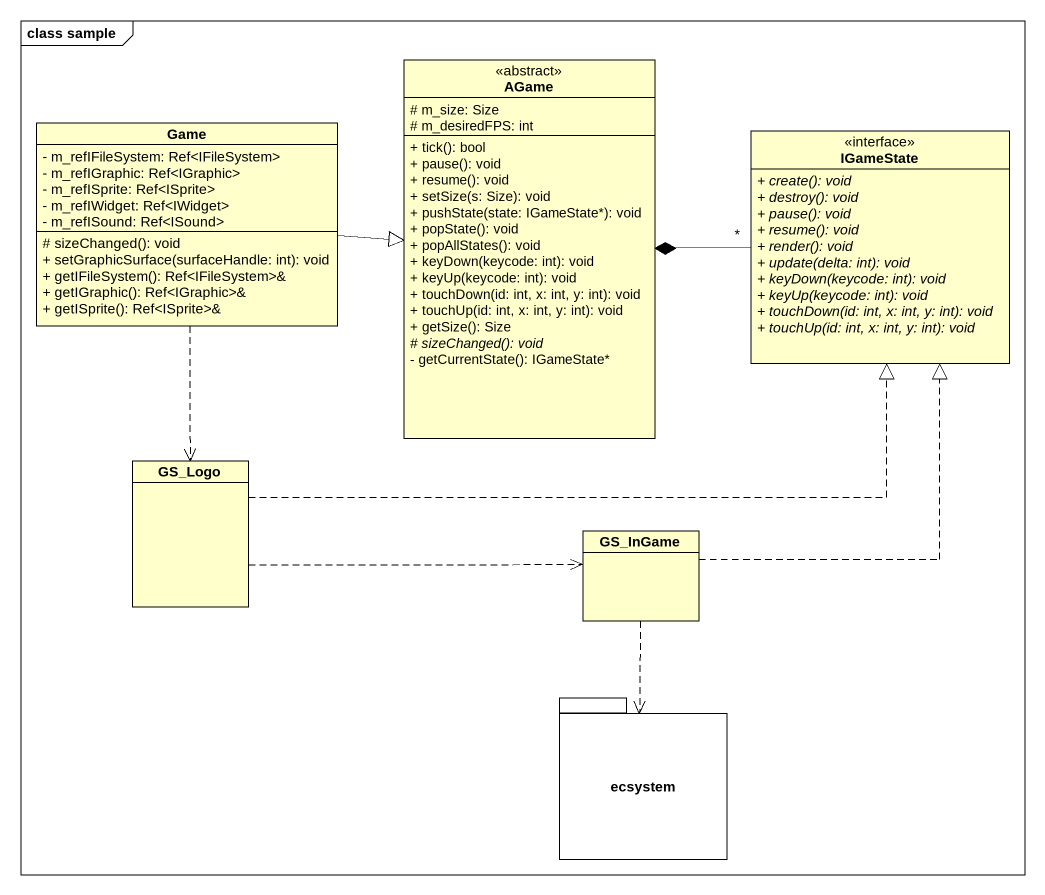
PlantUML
@startuml
mainframe class sample
hide circle
hide empty members
skinparam classAttributeIconSize 0
class AGame <<abstract>> {
  # m_size: Size
  # m_desiredFPS: int
  + tick(): bool
  + pause(): void
  + resume(): void
  + setSize(s: Size): void
  + pushState(state: IGameState*): void
  + popState(): void
  + popAllStates(): void
  + keyDown(keycode: int): void
  + keyUp(keycode: int): void
  + touchDown(id: int, x: int, y: int): void
  + touchUp(id: int, x: int, y: int): void
  + getSize(): Size
  {abstract} # sizeChanged(): void
  - getCurrentState(): IGameState*
}
class Game {
  - m_refIFileSystem: Ref<IFileSystem>
  - m_refIGraphic: Ref<IGraphic>
  - m_refISprite: Ref<ISprite>
  - m_refIWidget: Ref<IWidget>
  - m_refISound: Ref<ISound>
  # sizeChanged(): void
  + setGraphicSurface(surfaceHandle: int): void
  + getIFileSystem(): Ref<IFileSystem>&
  + getIGraphic(): Ref<IGraphic>&
  + getISprite(): Ref<ISprite>&
}
class IGameState <<interface>> {
  {abstract} + create(): void
  {abstract} + destroy(): void
  {abstract} + pause(): void
  {abstract} + resume(): void
  {abstract} + render(): void
  {abstract} + update(delta: int): void
  {abstract} + keyDown(keycode: int): void
  {abstract} + keyUp(keycode: int): void
  {abstract} + touchDown(id: int, x: int, y: int): void
  {abstract} + touchUp(id: int, x: int, y: int): void
}
class GS_Logo
class GS_InGame
package ecsystem {
}
Game -right-|> AGame
Game ..> GS_Logo
IGameState "*" -left-* AGame
GS_Logo .right.|> IGameState
GS_Logo .right.> GS_InGame
GS_InGame .up.|> IGameState
GS_InGame ..> ecsystem
@enduml
